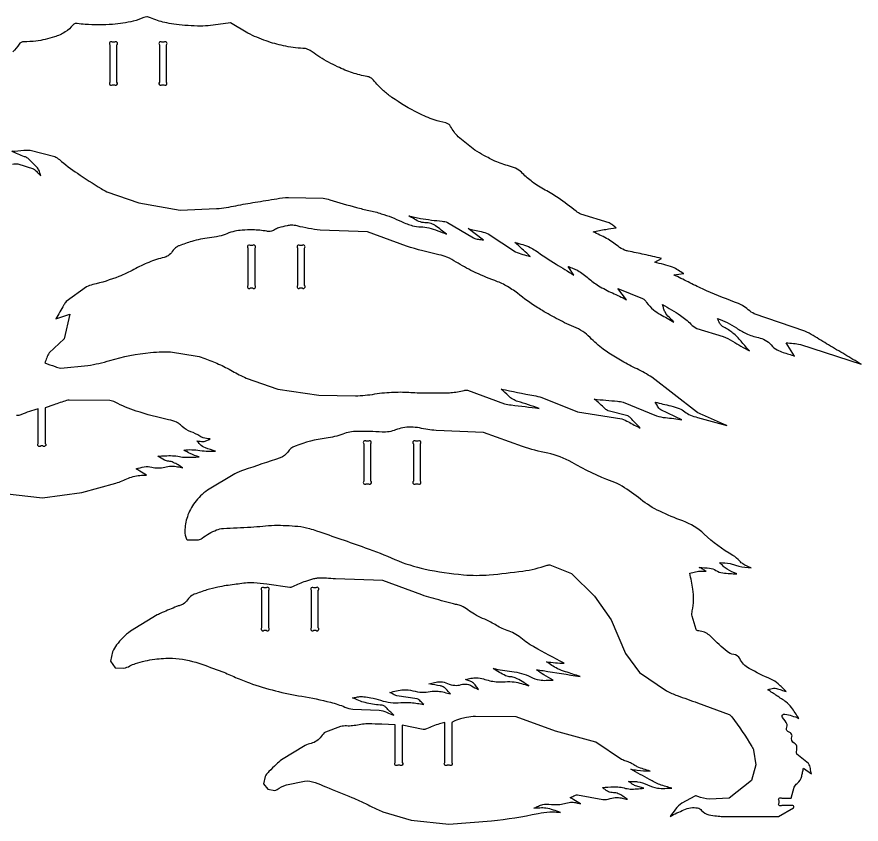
# Model space of a CAD drawing. Extents: x -11 to 150, y -28 to 73.
# Drawn here: x 120.57 to 150.38, y -27.68 to 0.81 of the extents above; entities that cross this region are included whole.
import ezdxf

# ---------------------------------------------------------------- set-up
doc = ezdxf.new("R2010")
doc.units = 0
doc.header["$MEASUREMENT"] = 0
doc.layers.add('DXF', color=18, linetype='CONTINUOUS')
doc.layers.add('HEAD_ACC', color=18, linetype='CONTINUOUS')

msp = doc.modelspace()

# ---------------------------------------------------------------- linework, layer by layer
at = {"layer": 'DXF'}
for points in [[(123.852, -0.174), (123.852, -1.496, 1), (123.94, -1.585), (124.013, -1.585, 1), (124.102, -1.496), (124.102, -0.174, 1), (124.013, -0.085), (123.94, -0.085, 1)], [(125.602, -0.174), (125.602, -1.496, 1), (125.69, -1.585), (125.763, -1.585, 1), (125.852, -1.496), (125.852, -0.174, 1), (125.763, -0.085), (125.69, -0.085, 1)], [(128.728, -7.347), (128.728, -8.67, 1), (128.816, -8.759), (128.889, -8.759, 1), (128.978, -8.67), (128.978, -7.347, 1), (128.889, -7.259), (128.816, -7.259, 1)], [(130.478, -7.347), (130.478, -8.67, 1), (130.566, -8.759), (130.639, -8.759, 1), (130.728, -8.67), (130.728, -7.347, 1), (130.639, -7.259), (130.566, -7.259, 1)], [(132.82, -14.256), (132.82, -15.579, 1), (132.909, -15.668), (132.982, -15.668, 1), (133.07, -15.579), (133.07, -14.256, 1), (132.982, -14.168), (132.909, -14.168, 1)], [(134.57, -14.256), (134.57, -15.579, 1), (134.659, -15.668), (134.732, -15.668, 1), (134.82, -15.579), (134.82, -14.256, 1), (134.732, -14.168), (134.659, -14.168, 1)], [(129.213, -19.431), (129.213, -20.754, 1), (129.302, -20.842), (129.375, -20.842, 1), (129.463, -20.754), (129.463, -19.431, 1), (129.375, -19.342), (129.302, -19.342, 1)], [(130.963, -19.431), (130.963, -20.754, 1), (131.052, -20.842), (131.125, -20.842, 1), (131.213, -20.754), (131.213, -19.431, 1), (131.125, -19.342), (131.052, -19.342, 1)]]:
    msp.add_lwpolyline(points, format="xyb", close=True, dxfattribs=at)
at = {"layer": 'HEAD_ACC'}
for points in [[(120.415, -4.391, -0.096594), (120.602, -4.373), (121.15, -4.556, -0.077887), (121.289, -4.669, 0.025916), (121.416, -4.796, -0.025431), (121.365, -4.652, 0.076424), (121.299, -4.514), (120.951, -4.174, 0.065411), (120.84, -4.124, -0.053454), (120.395, -3.933, 0.013843), (120.814, -3.895, -0.053444), (121.04, -3.893), (121.903, -4.117, -0.06561), (122.07, -4.226, 0.027548), (122.705, -4.711, 0.012966), (123.541, -5.249, 0.024313), (123.743, -5.359), (124.875, -5.758), (126.33, -6.017), (127.622, -5.958, 0.023423), (128.304, -5.854, -0.010801), (128.983, -5.732, 0.003761), (129.745, -5.607, -0.027348), (130.157, -5.559), (131.386, -5.589, -0.039848), (131.623, -5.644, 0.012351), (132.557, -5.915, 0.012514), (132.999, -6.02, -0.023833), (133.439, -6.135, -0.035784), (134.156, -6.417, 0.048125), (134.546, -6.559, 0.055765), (134.83, -6.6, -0.051077), (135.114, -6.638, -0.036538), (135.432, -6.739, 0.012175), (135.745, -6.855, -0.011236), (135.357, -6.564, 0.067516), (135.252, -6.502, 0.103301), (135.036, -6.46, -0.084295), (134.818, -6.426, -0.056066), (134.609, -6.328, 0.018671), (134.407, -6.216, -0.003112), (134.616, -6.259, 0.009335), (134.824, -6.3, 0.021074), (135.592, -6.401, -0.064282), (135.781, -6.443), (136.694, -6.993, 0.064007), (136.866, -7.037, -0.02131), (137.042, -7.065), (136.502, -6.662, 0.014218), (136.969, -6.77, -0.05489), (137.216, -6.849), (138.176, -7.479, 0.048764), (138.432, -7.573, -0.016243), (138.693, -7.65, 0.008051), (138.455, -7.42, 0.006578), (138.155, -7.148, 0.016134), (138.431, -7.228, -0.048435), (138.7, -7.327, -0.041689), (138.887, -7.437, 0.013084), (139.609, -7.917, 0.005525), (139.925, -8.111, -0.001842), (140.243, -8.303), (140.036, -8, 0.014375), (140.21, -8.067, -0.04315), (140.38, -8.145, -0.053624), (140.748, -8.409, 0.045755), (141.112, -8.679, 0.031358), (141.601, -8.935, -0.01045), (142.101, -9.171), (141.788, -8.778), (142.668, -9.128, -0.094053), (142.806, -9.265, 0.072783), (143.052, -9.529, 0.044081), (143.297, -9.693, -0.011421), (143.77, -9.966, 0.023734), (143.605, -9.793, -0.071308), (143.459, -9.605, -0.071308), (143.408, -9.478, 0.023734), (143.37, -9.346, 0.008095), (143.689, -9.531, -0.024291), (144.003, -9.727, -0.04337), (144.374, -10.035, 0.074801), (144.584, -10.189), (145.513, -10.467, -0.036419), (145.844, -10.636, 0.009438), (146.442, -10.982, -0.013366), (146.176, -10.675, 0.040116), (145.894, -10.382, 0.066275), (145.579, -10.17, -0.10288), (145.418, -10.044, -0.094889), (145.361, -9.942, 0.031546), (145.317, -9.835, -0.064516), (145.977, -10.169, 0.041203), (146.324, -10.365, 0.056759), (146.762, -10.51, -0.076036), (146.995, -10.597, -0.087889), (147.207, -10.77, 0.086477), (147.419, -10.943, 0.057819), (147.629, -11.032, -0.014975), (148.032, -11.163), (147.738, -10.692, 0.012288), (147.99, -10.716, -0.036878), (148.239, -10.752), (150.384, -11.45, -0.000633), (149.808, -11.107, 0.001898), (149.232, -10.766, -0.006501), (148.694, -10.441, 0.032316), (148.396, -10.281), (146.61, -9.672, -0.065982), (146.399, -9.527, 0.057707), (146.191, -9.38, 0.03829), (145.914, -9.254, -0.019211), (144.786, -8.794, -0.011547), (144.275, -8.547, 0.003849), (143.767, -8.293), (144.118, -8.247, -0.014436), (143.925, -8.132, 0.043331), (143.726, -8.028, 0.043331), (143.413, -7.928, -0.014436), (143.095, -7.847), (143.334, -7.712, 0.000098), (143.026, -7.644, -0.000294), (142.719, -7.575, 0.008448), (142.162, -7.46, -0.052696), (142.026, -7.419, -0.069121), (141.799, -7.284, 0.039808), (141.392, -7.009, 0.022172), (141.155, -6.889, -0.00739), (140.915, -6.775, -0.012229), (141.365, -6.689, -0.015069), (141.734, -6.639, -0.020326), (141.615, -6.546, 0.061047), (141.49, -6.463), (140.483, -6.153, -0.055329), (140.317, -6.047, 0.023362), (139.684, -5.58, 0.021903), (139.224, -5.302, -0.031761), (138.771, -5.015, -0.045506), (138.43, -4.717, 0.070736), (138.239, -4.567, 0.070809), (137.967, -4.456, -0.045691), (137.451, -4.276, -0.018451), (137.063, -4.082, -0.021557), (136.745, -3.89), (136.152, -3.417, -0.070693), (135.886, -3.056, 0.119116), (135.811, -2.973, 0.101377), (135.715, -2.932, -0.031154), (135.309, -2.824, -0.036493), (134.752, -2.59, -0.033677), (133.809, -2.029, -0.015533), (133.654, -1.915, -0.015916), (133.511, -1.795, -0.041861), (133.159, -1.423, 0.092136), (133.062, -1.339, 0.091021), (132.937, -1.293, -0.039369), (132.421, -1.164, -0.030874), (131.892, -0.949, -0.025001), (131.272, -0.613, -0.02976), (130.997, -0.422, 0.077175), (130.84, -0.334, 0.078281), (130.671, -0.299, -0.041109), (129.983, -0.21, -0.032768), (129.368, -0.036, -0.03014), (128.728, 0.235), (128.112, 0.599), (127.328, 0.495, -0.018591), (126.946, 0.488, -0.015976), (126.501, 0.51, -0.015976), (126.108, 0.554, -0.019497), (125.79, 0.613, -0.050405), (125.284, 0.783, 0.107641), (125.153, 0.811, 0.105937), (125.055, 0.79, -0.046605), (124.679, 0.66, -0.043669), (123.947, 0.547, -0.033177), (122.974, 0.547, -0.024921), (122.694, 0.58, 0.119737), (122.624, 0.575, 0.143003), (122.548, 0.524, -0.076525), (122.275, 0.281, -0.067086), (121.895, 0.103, -0.041964), (121.243, -0.043, -0.043629), (120.819, -0.064, 0.127959), (120.714, -0.087, 0.134015), (120.648, -0.148, -0.057059), (120.422, -0.427, -0.094271)], [(120.136, -16.019), (121.468, -16.163), (122.862, -15.982), (124.064, -15.65, 0.023054), (124.506, -15.477, -0.094692), (124.968, -15.369, -0.003012), (125.059, -15.366, 0.001004), (125.15, -15.363, -0.002308), (124.911, -15.223, -0.004197), (124.78, -15.143, -0.040399), (125.068, -15.073, -0.103121), (125.329, -15.085, 0.129108), (125.788, -15.082, -0.117099), (126.246, -15.068, -0.003804), (126.336, -15.087, 0.001268), (126.427, -15.107, 0.039113), (126.092, -14.917, 0.090766), (125.93, -14.874, -0.089973), (125.778, -14.835, -0.051865), (125.546, -14.695, -0.02455), (126.063, -14.678, -0.051436), (126.309, -14.708, 0.051293), (126.53, -14.734, 0.024222), (127.001, -14.719, -0.036334), (126.693, -14.606, -0.046326), (126.469, -14.478, -0.067169), (127.031, -14.492, 0.037167), (127.333, -14.518, 0.008589), (127.461, -14.517, -0.002863), (127.588, -14.515, -0.023629), (127.225, -14.404, -0.127871), (127.035, -14.275, 0.000015), (126.98, -14.212, -0.000005), (126.925, -14.149, 0.062092), (127.151, -14.175, 0.113625), (127.272, -14.145, -0.000022), (127.331, -14.116, 0.000007), (127.389, -14.087, -0.044676), (127.15, -14.047, -0.083855), (127.032, -13.994, 0.059884), (126.713, -13.832, -0.100939), (126.407, -13.644, 0.027821), (126.277, -13.536, 0.061394), (126.21, -13.497, 0.046603), (125.928, -13.409, -0.025989), (124.783, -13.103, -0.041018), (124.04, -12.792, 0.085374), (123.847, -12.731), (122.41, -12.713, 0.052965), (122.324, -12.731, 0.00966), (121.871, -12.884), (121.571, -12.991), (121.571, -14.247, -1), (121.483, -14.336), (121.41, -14.336, -1), (121.321, -14.247), (121.321, -13.025, 0.038851), (120.712, -13.233, -0.11335), (120.554, -13.262, -0.050221)]]:
    msp.add_lwpolyline(points, format="xyb", dxfattribs=at)
for points in [[(139.009, -13.011, 0.009572), (138.262, -12.765, -0.057495), (138.082, -12.685, -0.0647), (137.932, -12.569, 0.016752), (137.676, -12.328, 0.004391), (138.828, -12.557, -0.026352), (139.113, -12.626), (140.369, -13.128), (141.928, -13.382, -0.049381), (142.163, -13.484, 0.012793), (142.586, -13.703, -0.013293), (142.24, -13.346, 0.079921), (142.142, -13.269), (141.453, -13.098, -0.069108), (141.347, -13.023, 0.0115), (140.961, -12.68, 0.007181), (141.781, -12.755, -0.043112), (141.985, -12.789), (143.16, -13.276, 0.041511), (143.472, -13.335, -0.010756), (144.056, -13.409), (143.306, -13.065, -0.098908), (143.197, -12.931, 0.032874), (143.108, -12.784, 0.011618), (143.666, -12.92, -0.044842), (143.961, -13.013, -0.065334), (144.158, -13.128, 0.063032), (144.355, -13.243, 0.037098), (144.608, -13.329, -0.00618), (145.636, -13.611, 0.006029), (144.778, -13.241, -0.036189), (144.57, -13.136), (142.994, -11.911, 0.034939), (142.47, -11.618, -0.022924), (141.94, -11.338, -0.008459), (141.479, -11.058, -0.018445), (141.275, -10.918, -0.042056), (140.809, -10.507, 0.056794), (140.552, -10.293, 0.053697), (140.234, -10.13, -0.028367), (139.908, -9.984, -0.007858), (139.333, -9.674, -0.012088), (138.967, -9.458, -0.028635), (138.245, -8.947, 0.041374), (137.849, -8.682, 0.040753), (137.443, -8.497, -0.027061), (136.679, -8.175, -0.028336), (136.084, -7.843, 0.045675), (135.758, -7.675, 0.041912), (135.475, -7.588, -0.023128), (134.331, -7.281), (132.95, -6.781), (131.279, -6.715, -0.037799), (130.468, -6.569, 0.068503), (130.263, -6.545, 0.046477), (130.112, -6.562, 0.022771), (129.813, -6.639, 0.063691), (129.667, -6.705, -0.100082), (129.516, -6.76, -0.086547), (129.392, -6.758, 0.047003), (128.899, -6.709, 0.01955), (128.519, -6.721, 0.029356), (128.267, -6.755, 0.055737), (127.987, -6.842, -0.04969), (127.708, -6.932, -0.027731), (127.368, -6.987, 0.050355), (126.742, -7.116, 0.012513), (126.303, -7.266, 0.055241), (126.209, -7.314, 0.112539), (126.058, -7.469, -0.115979), (125.906, -7.623, -0.081828), (125.774, -7.678, 0.037271), (125.229, -7.853, 0.029395), (124.7, -8.104, -0.03142), (124.17, -8.353, -0.037096), (123.252, -8.639, 0.060442), (123.026, -8.721), (122.31, -9.24, 0.06114), (122.227, -9.356, -0.010178), (121.946, -9.852), (122.441, -9.685), (122.238, -10.548), (121.708, -11.053, 0.072224), (121.621, -11.225, -0.024037), (121.55, -11.405, -0.017516), (121.916, -11.535, 0.067658), (122.119, -11.584), (123.076, -11.493, 0.036509), (123.848, -11.318, -0.051182), (125.29, -11.035, -0.015847), (125.698, -11.011, -0.022334), (125.988, -11.016), (126.936, -11.16, -0.025905), (127.204, -11.245, -0.013797), (127.692, -11.443, -0.028841), (128.18, -11.692, 0.031324), (128.67, -11.938), (129.78, -12.328), (131.235, -12.547), (132.527, -12.568, 0.029303), (133.207, -12.5, -0.030456), (133.888, -12.434, -0.0259), (134.48, -12.443, 0.015638), (135.071, -12.465, 0.005254), (135.691, -12.461, 0.016084), (135.893, -12.451, 0.04141), (136.364, -12.374, -0.087716), (136.483, -12.365), (137.787, -12.845, 0.032666), (138.03, -12.889, -0.005442)], [(144.334, -18.825, 0.047126), (144.539, -18.78, -0.083208), (144.746, -18.751, -0.003148), (144.827, -18.753, 0.001049), (144.908, -18.756, 0.013631), (144.791, -18.687, 0.013387), (144.668, -18.624, -0.024398), (145.032, -18.649, -0.113115), (145.255, -18.729, 0.115363), (145.498, -18.814, 0.013825), (145.995, -18.855, -0.033698), (145.656, -18.689, -0.070273), (145.513, -18.577, -0.003994), (145.453, -18.514, 0.001331), (145.393, -18.451, -0.026402), (145.758, -18.488, -0.062049), (145.908, -18.531, 0.054997), (146.065, -18.578, 0.020346), (146.502, -18.64, -0.03835), (146.212, -18.498, -0.085099), (146.1, -18.404, 0.088195), (145.856, -18.2, -0.059527), (144.838, -17.445, 0.102054), (144.087, -16.981, -0.022107), (143.273, -16.642, -0.062046), (142.597, -16.216, 0.037466), (141.942, -15.756, 0.045146), (141.589, -15.588, -0.043234), (140.177, -14.918, 0.082992), (139.315, -14.59, -0.029602), (138.423, -14.356), (137.042, -13.856), (135.372, -13.79, -0.022293), (134.787, -13.7, 0.094937), (134.195, -13.695, 0.050457), (133.945, -13.767, -0.110229), (133.47, -13.845, 0.014818), (132.581, -13.821, 0.091217), (132.079, -13.915, -0.059835), (131.49, -14.063, 0.060655), (130.396, -14.341, 0.154742), (130.134, -14.551, -0.166442), (129.868, -14.755, -0.000312), (128.577, -15.188, 0.036866), (128.263, -15.32), (127.302, -15.895, 0.075624), (126.848, -16.335, 0.08519), (126.588, -16.833, 0.070106), (126.5, -17.347, 0.131666), (126.564, -17.621, 0.057785), (126.58, -17.644, 0.125894), (126.59, -17.651), (126.981, -17.651, 0.098527), (127.113, -17.587, -0.064372), (127.621, -17.3, -0.084469), (127.86, -17.247, 0.000908), (128.831, -17.197, 0.015942), (129.25, -17.162, -0.027224), (129.669, -17.135, -0.024854), (130.49, -17.17, -0.048823), (130.901, -17.249, -0.011043), (131.155, -17.329, -0.001613), (132.874, -17.926, -0.01921), (133.918, -18.338, 0.051943), (134.987, -18.681, 0.029292), (136.34, -18.882, 0.044043), (137.252, -18.884, 0.012964), (138.438, -18.75, 0.045037), (139.301, -18.549, -0.046228), (139.358, -18.536, -0.078927), (139.392, -18.537), (140.157, -18.836), (140.969, -19.633), (141.556, -20.474), (142.06, -21.665), (142.562, -22.335), (143.512, -22.975, 0.042223), (143.887, -23.145, -0.00413), (144.607, -23.405), (145.723, -23.812, -0.102757), (145.821, -23.899, -0.021491), (146.525, -24.946, -0.022194), (146.57, -25.029, -0.045314), (146.587, -25.072), (146.665, -25.593), (146.518, -26.15), (145.722, -26.767), (145.027, -26.801, -0.091654), (144.612, -26.704, 0.177604), (144.506, -26.697), (144.054, -26.941, 0.083773), (143.829, -27.161, -0.017647), (143.636, -27.41, -0.003065), (144.127, -27.175, -0.15866), (144.61, -27.114, -0.177808), (144.75, -27.198, 0.179653), (145.01, -27.353, 0.012829), (145.282, -27.396, 0.016371), (145.496, -27.418), (147.462, -27.418), (147.998, -27.109, 0.239825), (148.009, -27.059, 0.244143), (147.976, -27.022), (147.579, -27.022, -1), (147.49, -26.933), (147.49, -26.86, -1), (147.579, -26.772), (147.91, -26.772), (148.024, -26.377, -0.117658), (148.125, -26.247, 0.172103), (148.287, -25.987, 0.000305), (148.318, -25.847, -0.000102), (148.348, -25.706), (148.626, -25.915, -0.033318), (148.596, -25.726, 0.155197), (148.522, -25.55), (148.109, -25.22, -0.189692), (148.102, -25.119, 0.131994), (148.109, -24.933, 0.230696), (148.025, -24.828, -0.403202), (147.937, -24.597, 0.34423), (147.906, -24.479, 0.065386), (147.819, -24.43, -0.460217), (147.763, -24.263, 0.236965), (147.77, -24.168, 0.093603), (147.608, -23.918, -0.338094), (147.599, -23.842, -0.313316), (147.694, -23.8, -0.058385), (148.179, -23.951, 0.016161), (147.925, -23.566, 0.086274), (147.727, -23.369, 0.007248), (147.411, -23.154, -0.002416), (147.092, -22.942, -0.049871), (147.295, -22.89, -0.1107), (147.39, -22.896, -0.005209), (147.563, -22.949, 0.001736), (147.736, -23.003, 0.02385), (147.454, -22.732, 0.076215), (147.198, -22.569, -0.022272), (146.427, -22.187, -0.152479), (146.097, -21.843, 0.253068), (145.886, -21.694, -0.145092), (145.649, -21.592, -0.026985), (145.102, -21.084, 0.133865), (144.756, -20.879, 0.071322), (144.649, -20.865, -0.264562), (144.555, -20.813), (144.415, -20.344, -0.097292), (144.42, -20.153, 0.091557), (144.445, -19.392, 0.016279), (144.393, -19.107, -0.005426)], [(139.503, -22.602, -0.020759), (139.181, -22.417, -0.024345), (138.922, -22.236, -0.011519), (139.152, -22.266, -0.002016), (140.461, -22.475, 0.009951), (139.939, -22.306, -0.038401), (139.663, -22.199, -0.042672), (139.461, -22.081, 0.014216), (139.267, -21.951, 0.013373), (139.592, -21.988, 0.014546), (139.892, -22.006, -0.002944), (138.829, -21.43, -0.017992), (138.659, -21.328, -0.036144), (138.427, -21.153, 0.050077), (138.19, -20.985, 0.048649), (137.95, -20.877, -0.031865), (137.707, -20.778, -0.020452), (137.508, -20.67, 0.014396), (137.309, -20.561, 0.015723), (137.018, -20.422, -0.024435), (136.728, -20.278, -0.041782), (136.5, -20.123, 0.067808), (136.263, -19.981, 0.062579), (136.105, -19.935, -0.026144), (135.943, -19.9, -0.003979), (135.195, -19.694, -0.009106), (134.87, -19.595), (133.489, -19.09), (131.819, -19.023, -0.014914), (131.499, -19.003, 0.051687), (131.179, -19.007, 0.035016), (131.047, -19.031, 0.015572), (130.757, -19.116, 0.041136), (130.324, -19.299, -0.091222), (130.211, -19.333), (129.392, -19.214, 0.008479), (128.939, -19.171, 0.023766), (128.776, -19.166, 0.035161), (128.512, -19.19, -0.010392), (128.248, -19.226, 0.019582), (127.666, -19.318, 0.029048), (127.281, -19.418, 0.010744), (126.834, -19.572, 0.053233), (126.749, -19.615, 0.10666), (126.595, -19.766, -0.106443), (126.442, -19.918, -0.082837), (126.328, -19.967, 0.036087), (126.21, -20.005, 0.006391), (125.703, -20.216, 0.017339), (125.52, -20.302), (124.58, -20.873, 0.069951), (124.087, -21.361, 0.063692), (123.95, -21.598), (123.873, -21.934), (124.034, -22.168), (124.347, -22.175, 0.082155), (124.555, -22.102, -0.049502), (124.758, -22.016, -0.040824), (125.436, -21.863, -0.045378), (126.061, -21.832, -0.072022), (126.996, -22.007, -0.009229), (127.812, -22.302, -0.015301), (128.294, -22.504, 0.021364), (128.779, -22.699, 0.045879), (130.635, -23.173, -0.0234), (131.645, -23.382, -0.03383), (132.155, -23.551, 0.054779), (132.433, -23.63), (133.365, -23.659, -0.05559), (133.625, -23.737, 0.018513), (133.879, -23.834, -0.014183), (133.607, -23.569, 0.085298), (133.53, -23.513, 0.103388), (133.4, -23.48, -0.05458), (132.87, -23.397, -0.033633), (132.645, -23.319, 0.011207), (132.423, -23.232, 0.017389), (132.567, -23.202, -0.052208), (132.712, -23.183, -0.034788), (132.825, -23.187, -0.015997), (133.066, -23.222, -0.038916), (133.415, -23.312, 0.052754), (133.765, -23.392, 0.054), (134.125, -23.396, -0.04265), (134.484, -23.392, -0.027728), (134.713, -23.422, 0.009241), (134.94, -23.46, -0.034217), (134.827, -23.352, 0.102973), (134.7, -23.261), (133.989, -23.159, -0.060208), (133.86, -23.101, 0.020048), (133.736, -23.033, 0.019584), (133.979, -22.977, -0.058813), (134.225, -22.941, -0.070585), (134.553, -22.978, 0.054805), (134.879, -23.026, 0.051923), (135.161, -23.006, -0.061925), (135.443, -22.992, -0.050165), (135.664, -23.031, 0.016709), (135.883, -23.085, -0.024229), (135.726, -22.918, 0.093711), (135.629, -22.84, 0.083247), (135.53, -22.807, -0.013844), (135.119, -22.729, 0.026583), (135.322, -22.682, -0.0799), (135.529, -22.657, -0.100919), (135.78, -22.718, 0.089358), (136.03, -22.785, 0.094877), (136.253, -22.761, -0.117534), (136.476, -22.748, -0.086751), (136.621, -22.8, 0.022438), (136.875, -22.93, -0.027056), (136.774, -22.801, 0.081328), (136.66, -22.684, 0.081328), (136.54, -22.622, -0.027056), (136.414, -22.574, 0.021821), (136.606, -22.537, -0.065547), (136.8, -22.517, -0.074708), (137.045, -22.56, 0.055084), (137.495, -22.658, 0.051652), (137.815, -22.659, -0.058506), (138.135, -22.664, -0.046426), (138.391, -22.722, 0.015465), (138.643, -22.797, -0.017842), (138.411, -22.653, 0.053572), (138.169, -22.525, 0.071603), (137.999, -22.485, -0.071845), (137.83, -22.445, -0.053934), (137.607, -22.327, 0.017962), (137.392, -22.193, 0.012782), (138.046, -22.295, -0.030715), (138.395, -22.362, -0.060156), (138.706, -22.483, 0.076527), (139.021, -22.594, 0.063479), (139.262, -22.608, -0.021135)], [(135.842, -25.601), (135.769, -25.601, -1), (135.68, -25.512), (135.68, -24.101, -0.005539), (135.588, -24.123, 0.016619), (135.497, -24.146, 0.033504), (135.033, -24.318, -0.090409), (134.912, -24.348), (134.18, -24.191), (134.18, -25.512, -1), (134.092, -25.601), (134.019, -25.601, -1), (133.93, -25.512), (133.93, -24.178), (133.462, -24.157, 0.003571), (132.983, -24.145, 0.019761), (132.896, -24.147, 0.035061), (132.66, -24.179, -0.02611), (132.425, -24.214, -0.034994), (132.211, -24.22, 0.061751), (131.998, -24.238), (131.466, -24.435, 0.108727), (131.314, -24.589, -0.104569), (131.163, -24.744, -0.086521), (130.96, -24.834, 0.054704), (130.752, -24.912), (129.912, -25.419, 0.025771), (129.726, -25.575, 0.017325), (129.471, -25.829, 0.017325), (129.357, -25.96, 0.062622), (129.331, -26.001), (129.282, -26.265), (129.435, -26.448), (129.673, -26.503, 0.131679), (129.759, -26.468, -0.077545), (130.085, -26.295), (130.729, -26.163, -0.112414), (131.104, -26.217, -0.005116), (131.477, -26.365, -0.001706), (132.403, -26.745, -0.00589), (132.67, -26.86, -0.018643), (133.081, -27.061, 0.032377), (133.497, -27.25), (134.495, -27.541), (135.826, -27.684), (137.332, -27.573, 0.023399), (138.976, -27.305, -0.038732), (139.389, -27.251, -0.038243), (139.58, -27.255, 0.012742), (139.77, -27.27, -0.017302), (139.515, -27.187, 0.051946), (139.254, -27.123, 0.051946), (139.043, -27.116, -0.017302), (138.831, -27.123, 0.025173), (138.986, -27.047, -0.075646), (139.148, -26.988, -0.082079), (139.356, -26.98, 0.053064), (139.741, -26.988, 0.05409), (139.96, -26.945, -0.076449), (140.181, -26.912, -0.065668), (140.329, -26.932, 0.021861), (140.475, -26.964, -0.004615), (140.235, -26.825, -0.008392), (140.105, -26.744, 0.032893), (140.235, -26.689, -0.098964), (140.372, -26.65), (141.267, -26.821, 0.084185), (141.517, -26.783, -0.082283), (141.766, -26.745, -0.060941), (141.95, -26.769, 0.020291), (142.13, -26.808, -0.021916), (141.973, -26.702, 0.065833), (141.807, -26.61, 0.090552), (141.634, -26.575, -0.095907), (141.461, -26.539, -0.073836), (141.352, -26.473, 0.024572), (141.249, -26.396, -0.01543), (141.637, -26.364, -0.037674), (141.796, -26.368, -0.04237), (142.013, -26.409, 0.051906), (142.23, -26.445, 0.042488), (142.468, -26.439, -0.014155), (142.705, -26.42, 0.016518), (142.542, -26.373, -0.04959), (142.382, -26.316, -0.04959), (142.275, -26.251, 0.016518), (142.173, -26.179, 0.017624), (142.331, -26.177, -0.052915), (142.488, -26.187, -0.071557), (142.841, -26.3, 0.073462), (143.194, -26.412, 0.055766), (143.449, -26.424, -0.018571), (143.704, -26.417, 0.011924), (143.488, -26.358, -0.035785), (143.276, -26.288, -0.032204), (142.911, -26.111, 0.008346), (142.25, -25.75, 0.018513), (142.474, -25.779, 0.00912), (142.932, -25.814, 0.011323), (142.704, -25.741, -0.033982), (142.479, -25.659, -0.0421), (142.358, -25.592, 0.035658), (142.238, -25.524, 0.036965), (142.081, -25.462, -0.046025), (141.925, -25.398), (141.014, -24.797), (139.587, -24.402), (138.206, -23.902), (136.768, -23.884, 0.021428), (136.445, -23.922, 0.031605), (136.23, -23.97, 0.036349), (135.969, -24.068, 0.141113), (135.93, -24.101), (135.93, -25.512, -1)]]:
    msp.add_lwpolyline(points, format="xyb", close=True, dxfattribs=at)

doc.saveas('drawing.dxf')
